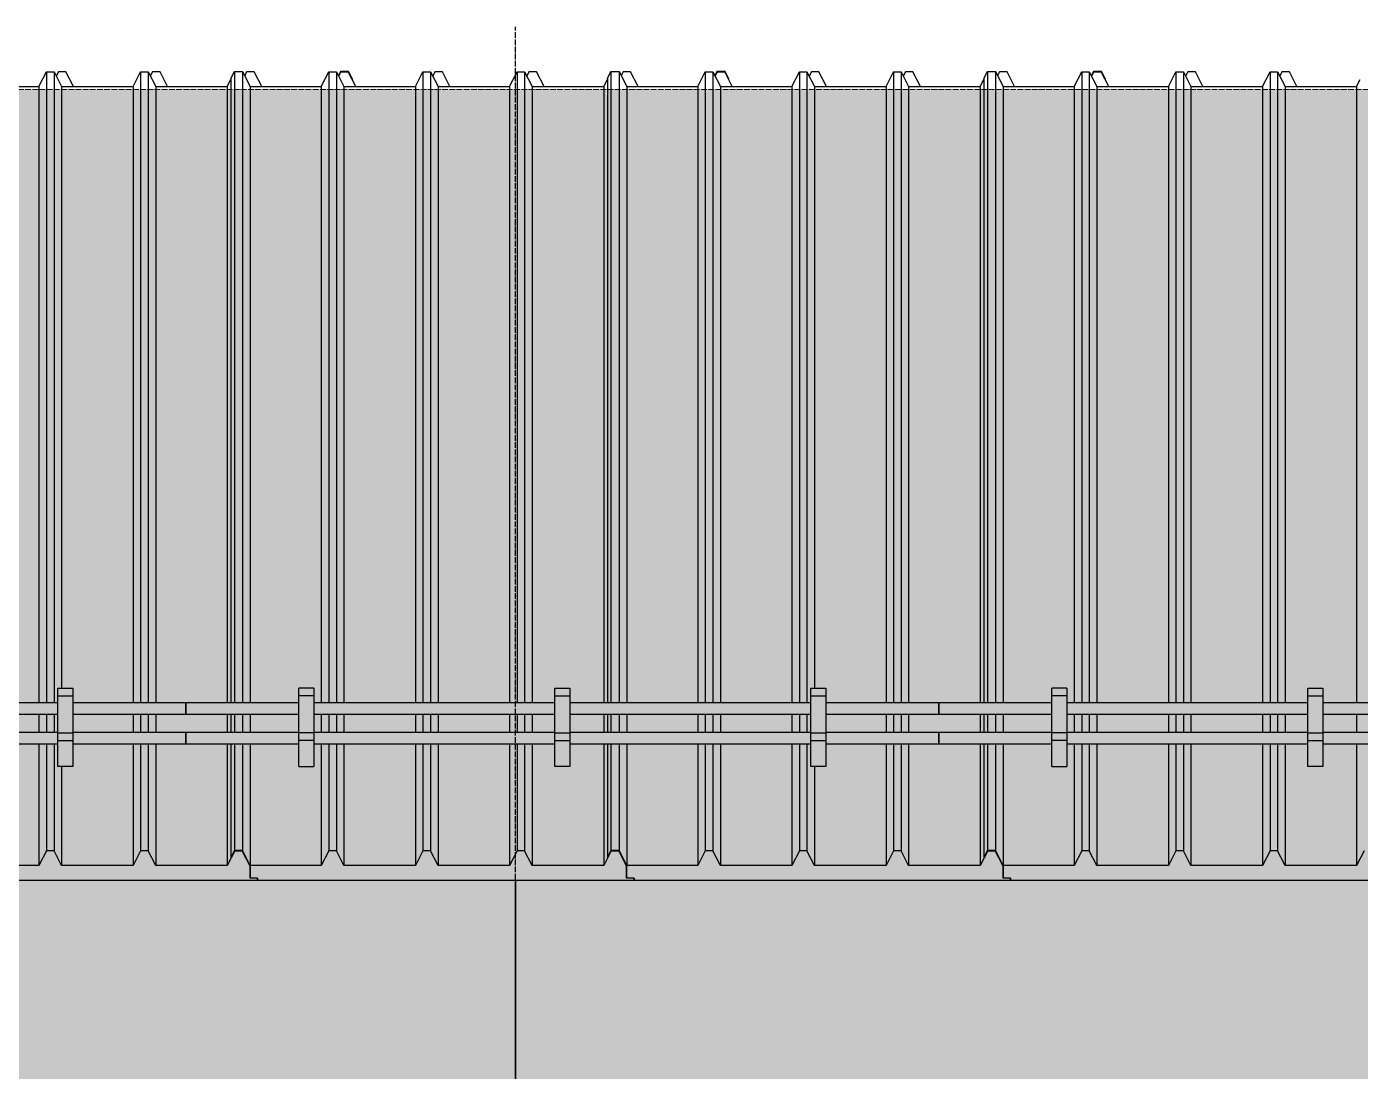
# Model space of a CAD drawing. Header units: millimetres. Extents: x 2162 to 93478, y -2737 to 52379.
# Drawn here: x 44127 to 47670, y 34100 to 36874 of the extents above; entities that cross this region are included whole.
import ezdxf

# ---------------------------------------------------------------- set-up
doc = ezdxf.new("R2010")
doc.units = ezdxf.units.MM
doc.linetypes.add('Штрихпунктир 15 х 2 х 2 мм', pattern=[19, 15, -2, 0, -2])
doc.linetypes.add('Штрихпунктирная', pattern=[30, 25, -2.25, 0.5, -2.25])
doc.layers.add('Axes', color=40, linetype='Штрихпунктирная')
doc.layers.add('Level', color=7, linetype='Continuous', lineweight=9)

msp = doc.modelspace()

# ---------------------------------------------------------------- hatches: boundary and pattern name
at = {"true_color": 0x61993b}
h = msp.add_hatch(color=85, dxfattribs=at)
h.dxf.hatch_style = 1
h.paths.add_polyline_path([(48769.5, 36707.7), (8890.8, 36707.7), (8890.8, 34609.3), (48769.5, 34609.3)])
at = {"true_color": 0xecece7}
h = msp.add_hatch(color=254, dxfattribs=at)
h.dxf.hatch_style = 1
h.paths.add_polyline_path([(39405.5, 34607.7), (36395.5, 34607.7), (36395.5, 33667.6), (37450.5, 33667.6), (37450.5, 33667.7), (38350.5, 33667.7), (39405.5, 33667.6)])
h.paths.add_polyline_path([(36395.5, 34607.7), (33385.5, 34607.7), (33385.5, 33667.6), (34440.5, 33667.6), (34440.5, 33667.7), (35340.5, 33667.7), (36395.5, 33667.6)])
h.paths.add_polyline_path([(42415.5, 34607.7), (39405.5, 34607.7), (39405.5, 33667.6), (40460.1, 33667.6), (40460.1, 33667.7), (41360.1, 33667.7), (42415.5, 33667.6)])
h.paths.add_polyline_path([(40460.1, 33667.6), (39405.5, 33667.6), (39405.5, 32467.6), (40460.1, 32467.6)])
h.paths.add_polyline_path([(42415.5, 33667.6), (41360.1, 33667.6), (41360.1, 32467.6), (42415.5, 32467.6)])
h.paths.add_polyline_path([(42415.5, 32467.6), (41360.1, 32467.6), (40460.1, 32467.6), (39405.5, 32467.6), (39405.5, 31427.7), (42415.5, 31427.7)])
h.paths.add_polyline_path([(39405.5, 32467.6), (38350.5, 32467.6), (37450.5, 32467.6), (36395.5, 32467.6), (36395.5, 31427.7), (39405.5, 31427.7)])
h.paths.add_polyline_path([(39405.5, 31427.7), (36395.5, 31427.7), (36395.5, 31267.7), (39405.5, 31267.7)])
h.paths.add_polyline_path([(42415.5, 31427.7), (39405.5, 31427.7), (39405.5, 31267.7), (42415.5, 31267.7)])
h.paths.add_polyline_path([(37450.5, 33667.6), (36395.5, 33667.6), (36395.5, 32467.6), (37450.5, 32467.6)])
h.paths.add_polyline_path([(39405.5, 33667.6), (38350.5, 33667.6), (38350.5, 32467.6), (39405.5, 32467.6)])
h.paths.add_polyline_path([(36395.5, 33667.6), (35340.5, 33667.6), (35340.5, 32467.6), (36395.5, 32467.6)])
h.paths.add_polyline_path([(34440.5, 33667.6), (33385.5, 33667.6), (33385.5, 32467.6), (34440.5, 32467.6)])
h.paths.add_polyline_path([(36395.5, 32467.6), (35340.5, 32467.6), (34440.5, 32467.6), (33385.5, 32467.6), (33385.5, 31427.7), (36395.5, 31427.7)])
h.paths.add_polyline_path([(36395.5, 31427.7), (33385.5, 31427.7), (33385.5, 31267.7), (36395.5, 31267.7)])
h.paths.add_polyline_path([(45425.5, 32467.6), (44370.1, 32467.6), (43470.1, 32467.6), (42415.5, 32467.6), (42415.5, 31427.7), (45425.5, 31427.7)])
h.paths.add_polyline_path([(43470.1, 33667.6), (42415.5, 33667.6), (42415.5, 32467.6), (43470.1, 32467.6)])
h.paths.add_polyline_path([(45425.5, 34607.7), (42415.5, 34607.7), (42415.5, 33667.6), (43470.1, 33667.6), (43470.1, 33667.7), (44370.1, 33667.7), (45425.5, 33667.6)])
h.paths.add_polyline_path([(45425.5, 33667.6), (44370.1, 33667.6), (44370.1, 32467.6), (45425.5, 32467.6)])
h.paths.add_polyline_path([(45425.5, 31427.7), (42415.5, 31427.7), (42415.5, 31267.7), (45425.5, 31267.7)])
h = msp.add_hatch(color=254, dxfattribs=at)
h.dxf.hatch_style = 1
h.paths.add_polyline_path([(45953.8, 33667.6), (45425.5, 33667.6), (45425.5, 32467.6), (45624, 32467.6), (45624, 32567.7), (45625.8, 32567.7), (45630.8, 32572.7, -0.414214), (45629, 32574.5), (45629, 32577.7), (45679, 32577.7), (45679, 32527.7), (45678.5, 32467.6), (45953.8, 32467.6)])
h.paths.add_polyline_path([(48363, 34207.6), (48362.6, 34207.6), (48362.6, 34246.7), (48362.6, 34607.7), (45425.5, 34607.7), (45425.5, 33667.6), (45953.8, 33667.6), (45953.8, 33759.2), (45805.4, 33727.7), (45804, 33734.5), (45797.2, 33766.3), (45788.4, 33807.9), (46928.4, 34050.2), (46937.2, 34008.6), (46944, 33976.9), (46946.4, 33976.4), (46946.6, 33977.3), (46953.6, 34008.3), (46953.8, 34009.2), (46953.4, 34009.3), (46958, 34031.3), (46958.1, 34031.7), (46962.1, 34050.2), (48102.5, 33807.8), (48098.3, 33788.4), (48098.3, 33788), (48093.6, 33766), (48086.8, 33734), (48085.4, 33727.7), (47980, 33750.1), (47980, 33667.6), (48363, 33667.6)])
h.paths.add_polyline_path([(47900, 33750.1), (47980, 33750.1), (46945.4, 33970), (45953.8, 33759.2), (46033.8, 33759.2), (46033.8, 33667.6), (47900, 33667.6)], flags=17)
h.paths.add_polyline_path([(48363, 33667.6), (47980, 33667.6), (47980, 32467.6), (48186, 32467.6), (48186, 32527.7), (48181, 32527.7), (48181, 32577.7), (48231, 32577.7), (48231, 32567.7), (48234.2, 32567.7), (48236, 32567.7), (48236, 32467.6), (48363, 32467.6)])
h.paths.add_polyline_path([(48186, 32467.6), (47980, 32467.6), (47980, 31427.7), (48182, 31427.7), (48182, 31527.7), (48186, 31527.7), (48186, 31952.7), (48183, 31952.7), (48183, 31953.9, 1), (48185.4, 31953.9), (48186, 32019.6)])
h.paths.add_polyline_path([(48363, 32467.6), (48236, 32467.6), (48236, 31427.7), (48363, 31427.7)])
h.paths.add_polyline_path([(48363, 31427.7), (48236, 31427.7), (48236, 31277.7), (48234.2, 31277.7), (48196.5, 31277.7), (48191, 31277.7), (48189.2, 31277.7), (48186, 31277.7), (48186, 31282.7), (48134, 31282.7), (48134, 31270.6, 0.158626), (48137.6, 31267.7), (48363, 31267.7)])
h.paths.add_polyline_path([(45624, 32467.6), (45425.5, 32467.6), (45425.5, 31427.7), (45624, 31427.7)])
h.paths.add_polyline_path([(45624, 31427.7), (45425.5, 31427.7), (45425.5, 31267.7), (45722.4, 31267.7, 0.310096), (45727.2, 31274.7), (45727.2, 31282.7), (45674, 31282.7), (45674, 31277.7), (45670.8, 31277.7), (45669, 31277.7), (45663.5, 31277.7), (45625.8, 31277.7), (45624, 31277.7)])

# ---------------------------------------------------------------- linework, layer by layer
for p, q in [((44159.7, 36715), (44179.7, 36754.1)), ((44179.7, 36754.1), (44199.7, 36754.1)), ((44179.7, 36754.1), (44179.7, 35078.3)), ((44199.7, 36754.1), (44219.7, 36715)), ((44199.7, 36754.1), (44199.7, 35078.4)), ((44211.3, 36754.1), (44205.5, 36742.8)), ((44231.3, 36754.1), (44211.3, 36754.1)), ((44251.3, 36715), (44231.3, 36754.1)), ((44409.7, 36715), (44429.7, 36754.1)), ((44429.7, 36754.1), (44449.7, 36754.1)), ((44429.7, 36754.1), (44429.7, 35078.1)), ((44449.7, 36754.1), (44469.7, 36715)), ((44449.7, 36754.1), (44449.7, 35078.1)), ((44461.3, 36754.1), (44455.5, 36742.8)), ((44481.3, 36754.1), (44461.3, 36754.1)), ((44501.3, 36715), (44481.3, 36754.1)), ((44669.5, 36736.5), (44679, 36755.1)), ((44669.5, 36736.5), (44669.5, 35078.1)), ((44679, 36755.1), (44700.5, 36755.1)), ((44679, 36755.1), (44679, 35078.1)), ((44700.5, 36755.1), (44721, 36715)), ((44700.5, 36755.1), (44700.5, 35078.1)), ((44711.3, 36754.1), (44706.1, 36744.1)), ((44731.3, 36754.1), (44711.3, 36754.1)), ((44751.3, 36715), (44731.3, 36754.1)), ((44909.7, 36715), (44929.7, 36754.1)), ((44929.7, 36754.1), (44949.7, 36754.1)), ((44929.7, 36754.1), (44929.7, 35078.4)), ((44949.7, 36754.1), (44969.7, 36715)), ((44949.7, 36754.1), (44949.7, 35078.4)), ((44960.5, 36755.1), (44954.9, 36744.1)), ((44955.3, 36743.2), (44961, 36754.3)), ((44961.3, 36754.1), (44955.5, 36742.8)), ((44982, 36755.1), (44960.5, 36755.1)), ((44961, 36754.3), (44981.5, 36754.3)), ((44981.3, 36754.1), (44961.3, 36754.1)), ((45001.3, 36715), (44981.3, 36754.1)), ((44981.5, 36754.3), (44990.8, 36736.2)), ((44991.5, 36736.5), (44982, 36755.1)), ((44990.8, 36736.2), (44991.5, 36736.5)), ((44991.5, 36736.5), (44991.5, 36734.1)), ((45159.7, 36715), (45179.7, 36754.1)), ((45179.7, 36754.1), (45199.7, 36754.1)), ((45179.7, 36754.1), (45179.7, 35078.1)), ((45199.7, 36754.1), (45219.7, 36715)), ((45199.7, 36754.1), (45199.7, 35078.1)), ((45211.3, 36754.1), (45205.5, 36742.8)), ((45231.3, 36754.1), (45211.3, 36754.1)), ((45251.3, 36715), (45231.3, 36754.1)), ((45409.7, 36715), (45429.7, 36754.1)), ((45429.7, 36754.1), (45449.7, 36754.1)), ((45429.7, 36754.1), (45429.7, 35078.3)), ((45449.7, 36754.1), (45469.7, 36715)), ((45449.7, 36754.1), (45449.7, 35078.3)), ((45461.3, 36754.1), (45455.5, 36742.8)), ((45481.3, 36754.1), (45461.3, 36754.1)), ((45501.3, 36715), (45481.3, 36754.1)), ((45669.5, 36736.5), (45679, 36755.1)), ((45669.5, 36736.5), (45669.5, 35078.4)), ((45679, 36755.1), (45700.5, 36755.1)), ((45679, 36755.1), (45679, 35078.4)), ((45700.5, 36755.1), (45721, 36715)), ((45700.5, 36755.1), (45700.5, 35078.4)), ((45711.3, 36754.1), (45706.1, 36744.1)), ((45731.3, 36754.1), (45711.3, 36754.1)), ((45751.3, 36715), (45731.3, 36754.1)), ((45909.7, 36715), (45929.7, 36754.1)), ((45929.7, 36754.1), (45949.7, 36754.1)), ((45929.7, 36754.1), (45929.7, 35078.1)), ((45949.7, 36754.1), (45969.7, 36715)), ((45949.7, 36754.1), (45949.7, 35078.1)), ((45960.5, 36755.1), (45954.9, 36744.1)), ((45955.3, 36743.2), (45961, 36754.3)), ((45961.3, 36754.1), (45955.5, 36742.8)), ((45982, 36755.1), (45960.5, 36755.1)), ((45961, 36754.3), (45981.5, 36754.3)), ((45981.3, 36754.1), (45961.3, 36754.1)), ((46001.3, 36715), (45981.3, 36754.1)), ((45981.5, 36754.3), (45990.8, 36736.2)), ((45991.5, 36736.5), (45982, 36755.1)), ((45990.8, 36736.2), (45991.5, 36736.5)), ((45991.5, 36736.5), (45991.5, 36734.1)), ((46159.7, 36715), (46179.7, 36754.1)), ((46179.7, 36754.1), (46199.7, 36754.1)), ((46179.7, 36754.1), (46179.7, 35078.3)), ((46199.7, 36754.1), (46219.7, 36715)), ((46199.7, 36754.1), (46199.7, 35078.4)), ((46211.3, 36754.1), (46205.5, 36742.8)), ((46231.3, 36754.1), (46211.3, 36754.1)), ((46251.3, 36715), (46231.3, 36754.1)), ((46409.7, 36715), (46429.7, 36754.1)), ((46429.7, 36754.1), (46449.7, 36754.1)), ((46429.7, 36754.1), (46429.7, 35078.1)), ((46449.7, 36754.1), (46469.7, 36715)), ((46449.7, 36754.1), (46449.7, 35078.1)), ((46461.3, 36754.1), (46455.5, 36742.8)), ((46481.3, 36754.1), (46461.3, 36754.1)), ((46501.3, 36715), (46481.3, 36754.1)), ((46669.5, 36736.5), (46679, 36755.1)), ((46669.5, 36736.5), (46669.5, 35078.1)), ((46679, 36755.1), (46700.5, 36755.1)), ((46679, 36755.1), (46679, 35078.1)), ((46700.5, 36755.1), (46721, 36715)), ((46700.5, 36755.1), (46700.5, 35078.1)), ((46711.3, 36754.1), (46706.1, 36744.1)), ((46731.3, 36754.1), (46711.3, 36754.1)), ((46751.3, 36715), (46731.3, 36754.1)), ((46909.7, 36715), (46929.7, 36754.1)), ((46929.7, 36754.1), (46949.7, 36754.1)), ((46929.7, 36754.1), (46929.7, 35078.4)), ((46949.7, 36754.1), (46969.7, 36715)), ((46949.7, 36754.1), (46949.7, 35078.4)), ((46960.5, 36755.1), (46954.9, 36744.1)), ((46955.3, 36743.2), (46961, 36754.3)), ((46961.3, 36754.1), (46955.5, 36742.8)), ((46982, 36755.1), (46960.5, 36755.1)), ((46961, 36754.3), (46981.5, 36754.3)), ((46981.3, 36754.1), (46961.3, 36754.1)), ((47001.3, 36715), (46981.3, 36754.1)), ((46981.5, 36754.3), (46990.8, 36736.2)), ((46991.5, 36736.5), (46982, 36755.1)), ((46990.8, 36736.2), (46991.5, 36736.5)), ((46991.5, 36736.5), (46991.5, 36734.1)), ((47159.7, 36715), (47179.7, 36754.1)), ((47179.7, 36754.1), (47199.7, 36754.1)), ((47179.7, 36754.1), (47179.7, 35078.1)), ((47199.7, 36754.1), (47219.7, 36715)), ((47199.7, 36754.1), (47199.7, 35078.1)), ((47211.3, 36754.1), (47205.5, 36742.8)), ((47231.3, 36754.1), (47211.3, 36754.1)), ((47251.3, 36715), (47231.3, 36754.1)), ((47409.7, 36715), (47429.7, 36754.1)), ((47429.7, 36754.1), (47449.7, 36754.1)), ((47429.7, 36754.1), (47429.7, 35078.3)), ((47449.7, 36754.1), (47469.7, 36715)), ((47449.7, 36754.1), (47449.7, 35078.3)), ((47461.3, 36754.1), (47455.5, 36742.8)), ((47481.3, 36754.1), (47461.3, 36754.1)), ((47501.3, 36715), (47481.3, 36754.1)), ((43969.7, 36715), (44159.7, 36715)), ((44159.7, 36715), (44159.7, 35078.3)), ((44219.7, 36715), (44409.7, 36715)), ((44219.7, 36715), (44219.7, 35117.8)), ((44409.7, 36715), (44409.7, 35078.1)), ((44469.7, 36715), (44659.7, 36715)), ((44469.7, 36715), (44469.7, 35078.1)), ((44659.7, 36715), (44669.5, 36734.1)), ((44659.7, 36715), (44659.7, 35078.1)), ((44721, 36715), (44909.7, 36715)), ((44721, 36715), (44721, 35078.1)), ((44909.7, 36715), (44909.7, 35078.4)), ((44969.7, 36715), (45159.7, 36715)), ((44969.7, 36715), (44969.7, 35078.4)), ((45159.7, 36715), (45159.7, 35078.1)), ((45219.7, 36715), (45409.7, 36715)), ((45219.7, 36715), (45219.7, 35078.1)), ((45409.7, 36715), (45409.7, 35078.3)), ((45469.7, 36715), (45659.7, 36715)), ((45469.7, 36715), (45469.7, 35078.3)), ((45659.7, 36715), (45669.5, 36734.1)), ((45659.7, 36715), (45659.7, 35078.4)), ((45721, 36715), (45909.7, 36715)), ((45721, 36715), (45721, 35078.4)), ((45909.7, 36715), (45909.7, 35078.1)), ((45969.7, 36715), (46159.7, 36715)), ((45969.7, 36715), (45969.7, 35078.1)), ((46159.7, 36715), (46159.7, 35078.3)), ((46219.7, 36715), (46409.7, 36715)), ((46219.7, 36715), (46219.7, 35117.8)), ((46409.7, 36715), (46409.7, 35078.1)), ((46469.7, 36715), (46659.7, 36715)), ((46469.7, 36715), (46469.7, 35078.1)), ((46659.7, 36715), (46669.5, 36734.1)), ((46659.7, 36715), (46659.7, 35078.1)), ((46721, 36715), (46909.7, 36715)), ((46721, 36715), (46721, 35078.1)), ((46909.7, 36715), (46909.7, 35078.4)), ((46969.7, 36715), (47159.7, 36715)), ((46969.7, 36715), (46969.7, 35078.4)), ((47159.7, 36715), (47159.7, 35078.1)), ((47219.7, 36715), (47409.7, 36715)), ((47219.7, 36715), (47219.7, 35078.1)), ((47409.7, 36715), (47409.7, 35078.3)), ((47469.7, 36715), (47659.7, 36715)), ((47469.7, 36715), (47469.7, 35078.3)), ((47659.7, 36715), (47669.5, 36734.1)), ((47659.7, 36715), (47659.7, 35078.4)), ((44210, 35097), (44250, 35097)), ((44550, 35078.4), (44550, 35078.4)), ((44550, 35078.4), (44550, 35078.4)), ((44890, 35097), (44850, 35097)), ((45530, 35097), (45570, 35097)), ((46210, 35097), (46250, 35097)), ((46550, 35078.4), (46550, 35078.4)), ((46550, 35078.4), (46550, 35078.4)), ((46890, 35097), (46850, 35097)), ((47530, 35097), (47570, 35097)), ((44159.7, 35048.4), (44159.7, 35000.1)), ((44179.7, 35048.4), (44179.7, 35000.1)), ((44199.7, 35048.4), (44199.7, 35000.1)), ((44409.7, 35048.4), (44409.7, 34999.8)), ((44429.7, 35048.4), (44429.7, 34999.8)), ((44449.7, 35048.4), (44449.7, 34999.8)), ((44469.7, 35048.4), (44469.7, 34999.8)), ((44659.7, 35048.4), (44659.7, 34999.8)), ((44669.5, 35048.4), (44669.5, 34999.8)), ((44679, 35048.4), (44679, 34999.8)), ((44700.5, 35048.4), (44700.5, 34999.8)), ((44721, 35048.4), (44721, 34999.8)), ((44909.7, 35048.4), (44909.7, 35000.1)), ((44929.7, 35048.4), (44929.7, 35000.1)), ((44949.7, 35048.5), (44949.7, 35000.1)), ((44969.7, 35048.5), (44969.7, 35000.1)), ((45159.7, 35048.4), (45159.7, 34999.8)), ((45179.7, 35048.4), (45179.7, 34999.8)), ((45199.7, 35048.4), (45199.7, 34999.8)), ((45219.7, 35048.4), (45219.7, 34999.8)), ((45409.7, 35048.4), (45409.7, 35000.1)), ((45429.7, 35048.4), (45429.7, 35000.1)), ((45449.7, 35048.4), (45449.7, 35000.1)), ((45469.7, 35048.4), (45469.7, 35000.1)), ((45659.7, 35048.5), (45659.7, 35000.1)), ((45669.5, 35048.5), (45669.5, 35000.1)), ((45679, 35048.5), (45679, 35000.1)), ((45700.5, 35048.5), (45700.5, 35000.1)), ((45721, 35048.6), (45721, 35000.1)), ((45909.7, 35048.4), (45909.7, 34999.8)), ((45929.7, 35048.4), (45929.7, 34999.8)), ((45949.7, 35048.4), (45949.7, 34999.8)), ((45969.7, 35048.4), (45969.7, 34999.8)), ((46159.7, 35048.4), (46159.7, 35000.1)), ((46179.7, 35048.4), (46179.7, 35000.1)), ((46199.7, 35048.4), (46199.7, 35000.1)), ((46409.7, 35048.4), (46409.7, 34999.8)), ((46429.7, 35048.4), (46429.7, 34999.8)), ((46449.7, 35048.4), (46449.7, 34999.8)), ((46469.7, 35048.4), (46469.7, 34999.8)), ((46659.7, 35048.4), (46659.7, 34999.8)), ((46669.5, 35048.4), (46669.5, 34999.8)), ((46679, 35048.4), (46679, 34999.8)), ((46700.5, 35048.4), (46700.5, 34999.8)), ((46721, 35048.4), (46721, 34999.8)), ((46909.7, 35048.4), (46909.7, 35000.1)), ((46929.7, 35048.4), (46929.7, 35000.1)), ((46949.7, 35048.5), (46949.7, 35000.1)), ((46969.7, 35048.5), (46969.7, 35000.1)), ((47159.7, 35048.4), (47159.7, 34999.8)), ((47179.7, 35048.4), (47179.7, 34999.8)), ((47199.7, 35048.4), (47199.7, 34999.8)), ((47219.7, 35048.4), (47219.7, 34999.8)), ((47409.7, 35048.4), (47409.7, 35000.1)), ((47429.7, 35048.4), (47429.7, 35000.1)), ((47449.7, 35048.4), (47449.7, 35000.1)), ((47469.7, 35048.4), (47469.7, 35000.1)), ((47659.7, 35048.5), (47659.7, 35000.1)), ((44550, 35000.1), (44550, 35000.1)), ((44550, 35000.1), (44550, 35000.1)), ((46550, 35000.1), (46550, 35000.1)), ((46550, 35000.1), (46550, 35000.1)), ((44159.7, 34970.2), (44159.7, 34646.8)), ((44179.7, 34970.2), (44179.7, 34685.9)), ((44199.7, 34970.2), (44199.7, 34685.9)), ((44210, 34999.2), (44250, 34999.2)), ((44210, 34978.4), (44250, 34978.4)), ((44409.7, 34970.2), (44409.7, 34646.8)), ((44429.7, 34970.2), (44429.7, 34685.9)), ((44449.7, 34970.2), (44449.7, 34685.9)), ((44469.7, 34970.2), (44469.7, 34646.8)), ((44659.7, 34970.2), (44659.7, 34646.8)), ((44669.5, 34970.2), (44669.5, 34668.4)), ((44679, 34970.2), (44679, 34686.9)), ((44700.5, 34970.2), (44700.5, 34686.9)), ((44721, 34970.2), (44721, 34646.8)), ((44890, 34999.2), (44850, 34999.2)), ((44890, 34978.4), (44850, 34978.4)), ((44909.7, 34970.2), (44909.7, 34646.8)), ((44929.7, 34970.2), (44929.7, 34685.9)), ((44949.7, 34970.2), (44949.7, 34685.9)), ((44969.7, 34970.2), (44969.7, 34646.8)), ((45159.7, 34970.2), (45159.7, 34646.8)), ((45179.7, 34970.2), (45179.7, 34685.9)), ((45199.7, 34970.2), (45199.7, 34685.9)), ((45219.7, 34970.2), (45219.7, 34646.8)), ((45409.7, 34970.2), (45409.7, 34646.8)), ((45429.7, 34970.2), (45429.7, 34685.9)), ((45449.7, 34970.2), (45449.7, 34685.9)), ((45469.7, 34970.2), (45469.7, 34646.8)), ((45530, 34999.2), (45570, 34999.2)), ((45530, 34978.4), (45570, 34978.4)), ((45659.7, 34970.3), (45659.7, 34646.8)), ((45669.5, 34970.3), (45669.5, 34668.4)), ((45679, 34970.3), (45679, 34686.9)), ((45700.5, 34970.3), (45700.5, 34686.9)), ((45721, 34970.3), (45721, 34646.8)), ((45909.7, 34970.2), (45909.7, 34646.8)), ((45929.7, 34970.2), (45929.7, 34685.9)), ((45949.7, 34970.2), (45949.7, 34685.9)), ((45969.7, 34970.2), (45969.7, 34646.8)), ((46159.7, 34970.2), (46159.7, 34646.8)), ((46179.7, 34970.2), (46179.7, 34685.9)), ((46199.7, 34970.2), (46199.7, 34685.9)), ((46210, 34999.2), (46250, 34999.2)), ((46210, 34978.4), (46250, 34978.4)), ((46409.7, 34970.2), (46409.7, 34646.8)), ((46429.7, 34970.2), (46429.7, 34685.9)), ((46449.7, 34970.2), (46449.7, 34685.9)), ((46469.7, 34970.2), (46469.7, 34646.8)), ((46659.7, 34970.2), (46659.7, 34646.8)), ((46669.5, 34970.2), (46669.5, 34668.4)), ((46679, 34970.2), (46679, 34686.9)), ((46700.5, 34970.2), (46700.5, 34686.9)), ((46721, 34970.2), (46721, 34646.8)), ((46890, 34999.2), (46850, 34999.2)), ((46890, 34978.4), (46850, 34978.4)), ((46909.7, 34970.2), (46909.7, 34646.8)), ((46929.7, 34970.2), (46929.7, 34685.9)), ((46949.7, 34970.2), (46949.7, 34685.9)), ((46969.7, 34970.2), (46969.7, 34646.8)), ((47159.7, 34970.2), (47159.7, 34646.8)), ((47179.7, 34970.2), (47179.7, 34685.9)), ((47199.7, 34970.2), (47199.7, 34685.9)), ((47219.7, 34970.2), (47219.7, 34646.8)), ((47409.7, 34970.2), (47409.7, 34646.8)), ((47429.7, 34970.2), (47429.7, 34685.9)), ((47449.7, 34970.2), (47449.7, 34685.9)), ((47469.7, 34970.2), (47469.7, 34646.8)), ((47530, 34999.2), (47570, 34999.2)), ((47530, 34978.4), (47570, 34978.4)), ((47659.7, 34970.3), (47659.7, 34646.8)), ((44219.7, 34909.9), (44219.7, 34646.8)), ((46219.7, 34909.9), (46219.7, 34646.8)), ((44179.7, 34685.9), (44159.7, 34646.8)), ((44199.7, 34685.9), (44179.7, 34685.9)), ((44219.7, 34646.8), (44199.7, 34685.9)), ((44429.7, 34685.9), (44409.7, 34646.8)), ((44449.7, 34685.9), (44429.7, 34685.9)), ((44469.7, 34646.8), (44449.7, 34685.9)), ((44679.7, 34685.9), (44659.7, 34646.8)), ((44679, 34686.9), (44669.5, 34668.4)), ((44670.2, 34668), (44679.5, 34686.1)), ((44700.5, 34686.9), (44679, 34686.9)), ((44679.5, 34686.1), (44700, 34686.1)), ((44699.7, 34685.9), (44679.7, 34685.9)), ((44720.5, 34645.3), (44699.7, 34685.9)), ((44700, 34686.1), (44720.5, 34646)), ((44721, 34646.8), (44700.5, 34686.9)), ((44929.7, 34685.9), (44909.7, 34646.8)), ((44949.7, 34685.9), (44929.7, 34685.9)), ((44969.7, 34646.8), (44949.7, 34685.9)), ((45179.7, 34685.9), (45159.7, 34646.8)), ((45199.7, 34685.9), (45179.7, 34685.9)), ((45219.7, 34646.8), (45199.7, 34685.9)), ((45429.7, 34685.9), (45409.7, 34646.8)), ((45449.7, 34685.9), (45429.7, 34685.9)), ((45469.7, 34646.8), (45449.7, 34685.9)), ((45679.7, 34685.9), (45659.7, 34646.8)), ((45679, 34686.9), (45669.5, 34668.4)), ((45670.2, 34668), (45679.5, 34686.1)), ((45700.5, 34686.9), (45679, 34686.9)), ((45679.5, 34686.1), (45700, 34686.1)), ((45699.7, 34685.9), (45679.7, 34685.9)), ((45720.5, 34645.3), (45699.7, 34685.9)), ((45700, 34686.1), (45720.5, 34646)), ((45721, 34646.8), (45700.5, 34686.9)), ((45929.7, 34685.9), (45909.7, 34646.8)), ((45949.7, 34685.9), (45929.7, 34685.9)), ((45969.7, 34646.8), (45949.7, 34685.9)), ((46179.7, 34685.9), (46159.7, 34646.8)), ((46199.7, 34685.9), (46179.7, 34685.9)), ((46219.7, 34646.8), (46199.7, 34685.9)), ((46429.7, 34685.9), (46409.7, 34646.8)), ((46449.7, 34685.9), (46429.7, 34685.9)), ((46469.7, 34646.8), (46449.7, 34685.9)), ((46679.7, 34685.9), (46659.7, 34646.8)), ((46679, 34686.9), (46669.5, 34668.4)), ((46670.2, 34668), (46679.5, 34686.1)), ((46700.5, 34686.9), (46679, 34686.9)), ((46679.5, 34686.1), (46700, 34686.1)), ((46699.7, 34685.9), (46679.7, 34685.9)), ((46720.5, 34645.3), (46699.7, 34685.9)), ((46700, 34686.1), (46720.5, 34646)), ((46721, 34646.8), (46700.5, 34686.9)), ((46929.7, 34685.9), (46909.7, 34646.8)), ((46949.7, 34685.9), (46929.7, 34685.9)), ((46969.7, 34646.8), (46949.7, 34685.9)), ((47179.7, 34685.9), (47159.7, 34646.8)), ((47199.7, 34685.9), (47179.7, 34685.9)), ((47219.7, 34646.8), (47199.7, 34685.9)), ((47429.7, 34685.9), (47409.7, 34646.8)), ((47449.7, 34685.9), (47429.7, 34685.9)), ((47469.7, 34646.8), (47449.7, 34685.9)), ((47679.7, 34685.9), (47659.7, 34646.8)), ((44159.7, 34646.8), (43969.7, 34646.8)), ((44409.7, 34646.8), (44219.7, 34646.8)), ((44659.7, 34646.8), (44469.7, 34646.8)), ((44669.5, 34668.4), (44670.2, 34668)), ((44909.7, 34646.8), (44721, 34646.8)), ((45159.7, 34646.8), (44969.7, 34646.8)), ((45409.7, 34646.8), (45219.7, 34646.8)), ((45659.7, 34646.8), (45469.7, 34646.8)), ((45669.5, 34668.4), (45670.2, 34668)), ((45909.7, 34646.8), (45721, 34646.8)), ((46159.7, 34646.8), (45969.7, 34646.8)), ((46409.7, 34646.8), (46219.7, 34646.8)), ((46659.7, 34646.8), (46469.7, 34646.8)), ((46669.5, 34668.4), (46670.2, 34668)), ((46909.7, 34646.8), (46721, 34646.8)), ((47159.7, 34646.8), (46969.7, 34646.8)), ((47409.7, 34646.8), (47219.7, 34646.8)), ((47659.7, 34646.8), (47469.7, 34646.8)), ((44720.5, 34613.5), (44720.5, 34645.3)), ((44720.5, 34645.3), (44720.5, 34614)), ((44720.5, 34614), (44740.5, 34614)), ((44740.5, 34613.5), (44720.5, 34613.5)), ((44740.5, 34607.7), (44740.5, 34613.5)), ((44740.5, 34613.5), (44740.5, 34607.7)), ((45720.5, 34613.5), (45720.5, 34645.3)), ((45720.5, 34645.3), (45720.5, 34614)), ((45720.5, 34614), (45740.5, 34614)), ((45740.5, 34613.5), (45720.5, 34613.5)), ((45740.5, 34607.7), (45740.5, 34613.5)), ((45740.5, 34613.5), (45740.5, 34607.7)), ((46720.5, 34613.5), (46720.5, 34645.3)), ((46720.5, 34645.3), (46720.5, 34614)), ((46720.5, 34614), (46740.5, 34614)), ((46740.5, 34613.5), (46720.5, 34613.5)), ((46740.5, 34607.7), (46740.5, 34613.5)), ((46740.5, 34613.5), (46740.5, 34607.7)), ((43740.5, 34607.7), (44740.5, 34607.7)), ((44740.5, 34607.7), (45740.5, 34607.7)), ((45425.5, 33667.6), (45425.5, 34607.7)), ((45425.5, 34607.7), (45425.5, 33667.6)), ((45740.5, 34607.7), (46740.5, 34607.7)), ((46740.5, 34607.7), (47740.5, 34607.7))]:
    msp.add_line(p, q)
at = {"color": 0}
for p, q in [((44210, 35097), (44210, 35117.8)), ((44210, 35117.8), (44250, 35117.8)), ((44250, 35117.8), (44250, 35097)), ((44850, 35097), (44850, 35117.8)), ((44890, 35117.8), (44850, 35117.8)), ((44890, 35117.8), (44890, 35097)), ((45530, 35097), (45530, 35117.8)), ((45530, 35117.8), (45570, 35117.8)), ((45570, 35117.8), (45570, 35097)), ((46210, 35097), (46210, 35117.8)), ((46210, 35117.8), (46250, 35117.8)), ((46250, 35117.8), (46250, 35097)), ((46850, 35097), (46850, 35117.8)), ((46890, 35117.8), (46850, 35117.8)), ((46890, 35117.8), (46890, 35097)), ((47530, 35097), (47530, 35117.8)), ((47530, 35117.8), (47570, 35117.8)), ((47570, 35117.8), (47570, 35097)), ((44210, 35078.4), (43570, 35078.4)), ((44210, 34999.2), (44210, 35097)), ((44250, 35097), (44250, 34999.2)), ((44550, 35078.4), (44250, 35078.4)), ((44850, 35078.4), (44550, 35078.4)), ((44550, 35060.3), (44550, 35078.4)), ((44550, 35078.4), (44550, 35060.3)), ((44850, 34999.2), (44850, 35097)), ((44890, 35097), (44890, 34999.2)), ((45530, 35078.4), (44890, 35078.4)), ((45530, 34999.2), (45530, 35097)), ((45570, 35097), (45570, 34999.2)), ((46210, 35078.4), (45570, 35078.4)), ((46210, 34999.2), (46210, 35097)), ((46250, 35097), (46250, 34999.2)), ((46550, 35078.4), (46250, 35078.4)), ((46850, 35078.4), (46550, 35078.4)), ((46550, 35060.3), (46550, 35078.4)), ((46550, 35078.4), (46550, 35060.3)), ((46850, 34999.2), (46850, 35097)), ((46890, 35097), (46890, 34999.2)), ((47530, 35078.4), (46890, 35078.4)), ((47530, 34999.2), (47530, 35097)), ((47570, 35097), (47570, 34999.2)), ((48210, 35078.4), (47570, 35078.4)), ((43570, 35048.4), (44210, 35048.4)), ((44250, 35048.4), (44550, 35048.4)), ((44550, 35048.4), (44550, 35060.3)), ((44550, 35060.3), (44550, 35048.4)), ((44550, 35048.4), (44850, 35048.4)), ((44890, 35048.4), (45530, 35048.4)), ((45570, 35048.4), (46210, 35048.4)), ((46250, 35048.4), (46550, 35048.4)), ((46550, 35048.4), (46550, 35060.3)), ((46550, 35060.3), (46550, 35048.4)), ((46550, 35048.4), (46850, 35048.4)), ((46890, 35048.4), (47530, 35048.4)), ((47570, 35048.4), (48210, 35048.4)), ((44210, 35000.1), (43570, 35000.1)), ((44550, 35000.1), (44250, 35000.1)), ((44850, 35000.1), (44550, 35000.1)), ((44550, 34982), (44550, 35000.1)), ((44550, 35000.1), (44550, 34982)), ((45530, 35000.1), (44890, 35000.1)), ((46210, 35000.1), (45570, 35000.1)), ((46550, 35000.1), (46250, 35000.1)), ((46850, 35000.1), (46550, 35000.1)), ((46550, 34982), (46550, 35000.1)), ((46550, 35000.1), (46550, 34982)), ((47530, 35000.1), (46890, 35000.1)), ((48210, 35000.1), (47570, 35000.1)), ((43570, 34970.1), (44210, 34970.1)), ((44210, 34978.4), (44210, 34999.2)), ((44210, 34909.9), (44210, 34978.4)), ((44250, 34999.2), (44250, 34978.4)), ((44250, 34978.4), (44250, 34909.9)), ((44250, 34970.1), (44550, 34970.1)), ((44550, 34970.1), (44550, 34982)), ((44550, 34982), (44550, 34970.1)), ((44550, 34970.1), (44850, 34970.1)), ((44850, 34978.4), (44850, 34999.2)), ((44850, 34909.9), (44850, 34978.4)), ((44890, 34999.2), (44890, 34978.4)), ((44890, 34978.4), (44890, 34909.9)), ((44890, 34970.1), (45530, 34970.1)), ((45530, 34978.4), (45530, 34999.2)), ((45530, 34909.9), (45530, 34978.4)), ((45570, 34999.2), (45570, 34978.4)), ((45570, 34978.4), (45570, 34909.9)), ((45570, 34970.1), (46210, 34970.1)), ((46210, 34978.4), (46210, 34999.2)), ((46210, 34909.9), (46210, 34978.4)), ((46250, 34999.2), (46250, 34978.4)), ((46250, 34978.4), (46250, 34909.9)), ((46250, 34970.1), (46550, 34970.1)), ((46550, 34970.1), (46550, 34982)), ((46550, 34982), (46550, 34970.1)), ((46550, 34970.1), (46850, 34970.1)), ((46850, 34978.4), (46850, 34999.2)), ((46850, 34909.9), (46850, 34978.4)), ((46890, 34999.2), (46890, 34978.4)), ((46890, 34978.4), (46890, 34909.9)), ((46890, 34970.1), (47530, 34970.1)), ((47530, 34978.4), (47530, 34999.2)), ((47530, 34909.9), (47530, 34978.4)), ((47570, 34999.2), (47570, 34978.4)), ((47570, 34978.4), (47570, 34909.9)), ((47570, 34970.1), (48210, 34970.1)), ((44250, 34909.9), (44210, 34909.9)), ((44850, 34909.9), (44890, 34909.9)), ((45570, 34909.9), (45530, 34909.9)), ((46250, 34909.9), (46210, 34909.9)), ((46850, 34909.9), (46890, 34909.9)), ((47570, 34909.9), (47530, 34909.9))]:
    msp.add_line(p, q, dxfattribs=at)
at = {"layer": 'Axes', "linetype": 'Штрихпунктир 15 х 2 х 2 мм'}
msp.add_line((45425.5, 28058.5), (45425.5, 36874.2), dxfattribs=at)
at = {"layer": 'Level', "linetype": 'Штрихпунктир 15 х 2 х 2 мм'}
for p, q in [((9494.9, 36707.7), (49857.3, 36707.7)), ((9494.9, 34607.7), (61138.6, 34607.7))]:
    msp.add_line(p, q, dxfattribs=at)

doc.saveas('drawing.dxf')
